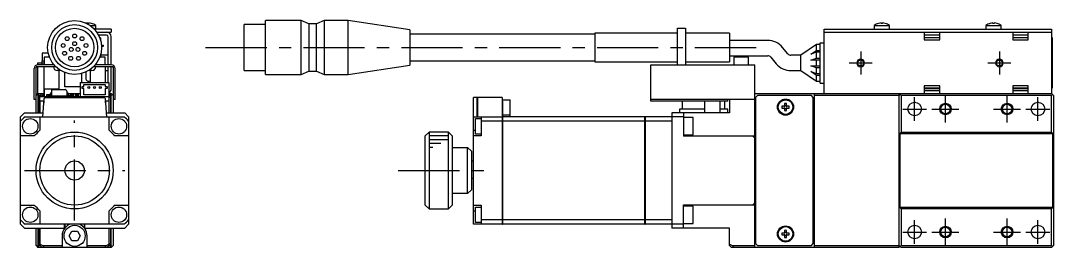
# Model space of a CAD drawing. Extents: x 0 to 566, y -8 to 193.
# Drawn here: x 298 to 566, y 73 to 132 of the extents above; entities that cross this region are included whole.
import ezdxf

# ---------------------------------------------------------------- set-up
doc = ezdxf.new("R2010")
doc.units = 0
doc.header["$LTSCALE"] = 0.5
doc.linetypes.add('CENTER', pattern=[50.8, 31.75, -6.35, 6.35, -6.35])
for name, color, linetype in [('MSM_CENTER', 1, 'CENTER'), ('MSM_CONTINUOUS', 7, 'CONTINUOUS'), ('MSM_NARROW', 5, 'CONTINUOUS')]:
    doc.layers.add(name, color=color, linetype=linetype)

msp = doc.modelspace()

# ---------------------------------------------------------------- linework, layer by layer
at = {"layer": 'MSM_CENTER'}
for p, q in [((346.000003, 125), (491.000003, 125)), ((516.000003, 124), (516.000003, 118)), ((552.000003, 124), (552.000003, 118)), ((513.000003, 121), (519.000003, 121)), ((549.000003, 121), (555.000003, 121)), ((530.000003, 105.9), (530.000003, 112.1)), ((538.000003, 105.5), (538.000003, 112.5)), ((554.000003, 105.5), (554.000003, 112.5)), ((562.000003, 105.9), (562.000003, 112.1)), ((526.900003, 109), (533.100003, 109)), ((534.500003, 109), (541.500003, 109)), ((550.500003, 109), (557.500003, 109)), ((558.900003, 109), (565.100003, 109)), ((312.000003, 80), (312.000003, 106)), ((299.000003, 93), (325.000003, 93)), ((396.000003, 93), (419.832639, 93)), ((538.000003, 73.5), (538.000003, 80.5)), ((554.000003, 73.5), (554.000003, 80.5)), ((530.000003, 73.9), (530.000003, 80.1)), ((562.000003, 73.9), (562.000003, 80.1)), ((526.900003, 77), (533.100003, 77)), ((534.500003, 77), (541.500003, 77)), ((550.500003, 77), (557.500003, 77)), ((558.900003, 77), (565.100003, 77))]:
    msp.add_line(p, q, dxfattribs=at)
at = {"layer": 'MSM_CONTINUOUS'}
for p, q in [((315.320002, 131.269522), (315.320002, 131.389859)), ((315.680002, 131.389859), (315.680002, 131.269522)), ((370.800003, 132), (361.500003, 132)), ((361.500003, 118), (361.500003, 132)), ((372.800003, 131.15), (370.800003, 132)), ((370.800003, 118), (370.800003, 132)), ((376.800003, 132), (374.800003, 131.15)), ((383.000003, 132), (376.800003, 132)), ((376.800003, 132), (376.800003, 118)), ((399.000003, 129.57), (383.000003, 132)), ((383.000003, 118), (383.000003, 132)), ((521.320003, 131.269522), (521.320003, 131.389859)), ((521.680003, 131.389859), (521.680003, 131.269522)), ((550.320003, 131.269522), (550.320003, 131.389859)), ((550.680003, 131.389859), (550.680003, 131.269522)), ((315.680002, 131.269522), (315.320002, 131.269522)), ((316.066059, 130.698), (317.500002, 130.698)), ((316.388618, 131.274145), (316.386364, 131.269522)), ((321.500002, 129.8), (317.100003, 129.8)), ((317.500002, 129.8), (317.500002, 130.698)), ((317.744566, 129), (321.500002, 129)), ((321.500002, 129.8), (321.500002, 129)), ((361.500003, 130.95), (356.000003, 130.95)), ((356.000003, 119.05), (356.000003, 130.95)), ((374.800003, 131.15), (372.800003, 131.15)), ((372.800003, 131.15), (372.800003, 118.85)), ((374.800003, 118.85), (374.800003, 131.15)), ((399.000003, 129.57), (399.000003, 120.43)), ((447.000003, 128.75), (447.000003, 121.25)), ((468.500003, 128.75), (447.000003, 128.75)), ((468.500003, 130), (470.500003, 130)), ((468.500003, 120.5), (468.500003, 130)), ((470.500003, 130), (470.500003, 120.5)), ((482.000003, 128.75), (470.500003, 128.75)), ((482.000003, 128.75), (482.000003, 121.25)), ((506.500003, 113), (506.500003, 129.8)), ((506.500003, 129.8), (565.500003, 129.8)), ((506.500003, 129), (565.500003, 129)), ((519.500003, 130.698), (523.500003, 130.698)), ((519.500003, 130.698), (519.500003, 129.8)), ((520.613641, 131.269522), (520.611387, 131.274145)), ((521.680003, 131.269522), (521.320003, 131.269522)), ((522.388619, 131.274145), (522.386364, 131.269522)), ((523.500003, 129.8), (523.500003, 130.698)), ((532.500003, 129), (532.500003, 127)), ((536.500003, 127), (536.500003, 129)), ((548.500003, 130.698), (552.500003, 130.698)), ((548.500003, 130.698), (548.500003, 129.8)), ((549.613641, 131.269522), (549.611387, 131.274145)), ((550.680003, 131.269522), (550.320003, 131.269522)), ((551.388619, 131.274145), (551.386364, 131.269522)), ((552.500003, 129.8), (552.500003, 130.698)), ((555.500003, 129), (555.500003, 127)), ((559.500003, 127), (559.500003, 129)), ((565.500003, 129.8), (565.500003, 113)), ((320.300002, 128.2), (318.225756, 128.2)), ((318.700002, 127.5), (318.538352, 127.5)), ((318.700002, 127.5), (318.700002, 127.027317)), ((320.700002, 120.5), (320.700002, 127.8)), ((321.500002, 120.5), (321.500002, 127.8)), ((447.000003, 128.5), (399.000003, 128.5)), ((491.887142, 126.830223), (482.000003, 126.830223)), ((505.500003, 115.75), (505.500003, 126.25)), ((505.500003, 126.25), (506.500003, 126.25)), ((536.500003, 128.2), (532.500003, 128.2)), ((536.500003, 127.5), (532.500003, 127.5)), ((532.500003, 127), (536.500003, 127)), ((559.500003, 128.2), (555.500003, 128.2)), ((559.500003, 127.5), (555.500003, 127.5)), ((555.500003, 127), (559.500003, 127)), ((565.800003, 127.5), (565.500003, 127.5)), ((565.800003, 114.5), (565.800003, 127.5)), ((305.162606, 123.5), (303.600002, 123.5)), ((303.600002, 123.5), (303.600002, 121.5)), ((318.972046, 125.625), (319.500002, 125.625)), ((318.989952, 125.375), (319.500002, 125.375)), ((319.500002, 125.375), (319.500002, 125.625)), ((497.132881, 123.357213), (495.717364, 125.044161)), ((504.500003, 125.75), (500.500003, 123)), ((503.045457, 123.25), (504.500003, 124.25)), ((504.500003, 123.75), (503.045457, 123.25)), ((505.500003, 125.75), (504.500003, 125.75)), ((504.500003, 124.25), (504.500003, 125.75)), ((504.500003, 124.25), (505.500003, 124.25)), ((505.500003, 123.75), (504.500003, 123.75)), ((504.500003, 122.25), (504.500003, 123.75)), ((302.500002, 120.5), (302.500002, 121)), ((302.500002, 121), (304.100003, 121)), ((303.500002, 121.5), (304.100003, 121.5)), ((303.500002, 121.5), (303.500002, 120.5)), ((305.461655, 122.5), (304.100003, 122.5)), ((304.100003, 122.5), (304.100003, 120.5)), ((306.500003, 120.669873), (306.500003, 120.5)), ((317.500003, 120.5), (317.500003, 120.669873)), ((319.900003, 122.5), (318.538352, 122.5)), ((318.700002, 122.972684), (318.700002, 122.5)), ((320.700002, 123), (318.708207, 123)), ((319.900003, 120.5), (319.900003, 122.5)), ((399.000003, 121.5), (447.000003, 121.5)), ((447.000003, 121.25), (468.500003, 121.25)), ((470.500003, 121.25), (482.000003, 121.25)), ((482.000003, 122.830223), (491.887142, 122.830223)), ((486.900003, 122.5), (483.100003, 122.5)), ((483.100003, 122.5), (483.100003, 120.5)), ((486.900003, 120.5), (486.900003, 122.5)), ((492.653186, 122.47301), (494.068703, 120.786062)), ((500.500003, 123), (497.898926, 123)), ((500.500003, 119), (500.500003, 123)), ((503.045457, 121.75), (504.500003, 122.25)), ((505.500003, 121.75), (503.045457, 121.75)), ((504.500003, 122.25), (505.500003, 122.25)), ((504.500003, 120.25), (504.500003, 121.75)), ((301.500003, 111.5), (301.500003, 119.5)), ((302.000002, 108), (302.000005, 119.8)), ((307.101024, 120), (302.200003, 120)), ((302.500002, 113), (302.500002, 120)), ((306.638101, 120.5), (302.500003, 120.5)), ((304.000003, 120), (304.000003, 113)), ((308.394452, 119), (307.500003, 119)), ((308.000003, 114.08), (308.000003, 119)), ((309.500002, 114.75), (309.500002, 118.461652)), ((313.800002, 118.235386), (313.800002, 115.9)), ((314.900002, 118.628972), (314.900002, 117)), ((316.500003, 119), (315.605555, 119)), ((316.000003, 119), (316.000003, 115.9)), ((321.800003, 120), (316.898983, 120)), ((321.500003, 120.5), (317.361906, 120.5)), ((320.000003, 115.9), (320.000003, 120)), ((320.000003, 119), (320.700002, 119)), ((320.700002, 115.9), (320.700002, 120)), ((321.500002, 114.2), (321.500002, 120)), ((322.000005, 119.8), (322.000002, 108)), ((322.500003, 111.5), (322.500003, 119.5)), ((356.000003, 119.05), (361.500003, 119.05)), ((361.500003, 118), (370.800003, 118)), ((370.800003, 118), (372.800003, 118.85)), ((372.800003, 118.85), (374.800003, 118.85)), ((374.800003, 118.85), (376.800003, 118)), ((376.800003, 118), (383.000003, 118)), ((383.000003, 118), (399.000003, 120.43)), ((461.500003, 120.5), (488.500003, 120.5)), ((461.500003, 111), (461.500003, 120.5)), ((488.500003, 73), (488.500003, 120.5)), ((497.898926, 119), (500.500003, 119)), ((500.500003, 119), (504.500003, 116.25)), ((504.500003, 119.75), (503.045457, 120.25)), ((503.045457, 120.25), (505.500003, 120.25)), ((503.045457, 118.75), (504.500003, 118.25)), ((504.500003, 117.75), (503.045457, 118.75)), ((505.500003, 119.75), (504.500003, 119.75)), ((504.500003, 118.25), (504.500003, 119.75)), ((504.500003, 118.25), (505.500003, 118.25)), ((313.425005, 115.9), (313.425005, 112.2)), ((313.425005, 115.9), (320.925005, 115.9)), ((314.425005, 115.4), (319.925005, 115.4)), ((314.425005, 114.85), (314.425005, 115.4)), ((319.925005, 115.4), (319.925005, 114.85)), ((320.925005, 115.9), (320.925005, 112.2)), ((505.500003, 117.75), (504.500003, 117.75)), ((504.500003, 116.25), (504.500003, 117.75)), ((504.500003, 116.25), (505.500003, 116.25)), ((505.500003, 115.75), (506.500003, 115.75)), ((302.000002, 112.5), (302.500002, 113)), ((302.250002, 112.75), (302.500002, 112.5)), ((303.000002, 113), (302.500002, 112.5)), ((302.500002, 113), (304.100005, 113)), ((303.100001, 112.5), (303.600001, 113)), ((303.500002, 112.900001), (303.500002, 113)), ((304.100005, 112.887632), (303.712374, 112.5)), ((307.900005, 114.2), (304.100005, 114.2)), ((304.100005, 114.2), (304.100005, 112.2)), ((304.825005, 112.2), (304.825005, 112.75)), ((304.825005, 112.75), (305.657505, 112.75)), ((305.657505, 112.53), (305.657505, 112.86)), ((305.887505, 112.86), (305.887505, 112.53)), ((305.887505, 112.75), (306.097505, 112.75)), ((306.097505, 113.19), (305.987505, 113.19)), ((306.097505, 112.96), (305.987505, 112.96)), ((306.097505, 112.4), (306.097505, 113.98)), ((306.197505, 114.08), (309.576084, 114.08)), ((307.900005, 114.08), (307.900005, 114.2)), ((313.425005, 114.75), (309.500002, 114.75)), ((309.646795, 114.050711), (309.968216, 113.72929)), ((309.997505, 113.658579), (309.997505, 112.4)), ((310.107505, 113.19), (309.997505, 113.19)), ((310.107505, 112.96), (309.997505, 112.96)), ((309.997505, 112.75), (310.207505, 112.75)), ((309.997505, 112.625), (310.207505, 112.625)), ((310.207505, 112.86), (310.207505, 112.53)), ((310.406336, 113), (313.425005, 113)), ((310.437505, 112.53), (310.437505, 112.86)), ((310.437505, 112.75), (310.500005, 112.75)), ((310.437505, 112.625), (310.500005, 112.625)), ((310.500005, 112.437298), (310.500005, 113)), ((311.000005, 112.43), (311.000005, 113)), ((311.000005, 112.75), (311.750005, 112.75)), ((311.000005, 112.625), (311.750005, 112.625)), ((311.750005, 112.2), (311.750005, 113)), ((312.250005, 112.2), (312.250005, 113)), ((312.250005, 112.75), (313.000005, 112.75)), ((312.250005, 112.625), (313.000005, 112.625)), ((313.000005, 112.2), (313.000005, 113)), ((313.925005, 114.85), (314.425005, 114.85)), ((313.925005, 114.35), (313.925005, 114.85)), ((314.425005, 114.35), (313.925005, 114.35)), ((314.425005, 112.7), (314.425005, 114.35)), ((319.925005, 112.7), (314.425005, 112.7)), ((319.925005, 114.85), (320.425005, 114.85)), ((320.425005, 114.35), (319.925005, 114.35)), ((319.925005, 114.35), (319.925005, 112.7)), ((320.425005, 114.85), (320.425005, 114.35)), ((320.925005, 113), (321.500002, 113)), ((321.500002, 112.5), (321.000002, 113)), ((321.500002, 113), (322.000002, 112.5)), ((321.500002, 112.5), (321.750002, 112.75)), ((488.500003, 113), (565.500003, 113)), ((504.000003, 73), (504.000003, 113)), ((526.000003, 112.5), (526.500003, 113)), ((526.000003, 73), (526.000003, 113)), ((526.250003, 112.75), (526.500003, 112.5)), ((536.500003, 115), (532.500003, 115)), ((532.500003, 115), (532.500003, 113)), ((532.500003, 114.5), (536.500003, 114.5)), ((532.500003, 114.3), (536.500003, 114.3)), ((532.500003, 113.8), (536.500003, 113.8)), ((536.500003, 113), (536.500003, 115)), ((559.500003, 115), (555.500003, 115)), ((555.500003, 115), (555.500003, 113)), ((555.500003, 114.5), (559.500003, 114.5)), ((555.500003, 114.3), (559.500003, 114.3)), ((555.500003, 113.8), (559.500003, 113.8)), ((559.500003, 113), (559.500003, 115)), ((565.500003, 114.5), (565.800003, 114.5)), ((565.500003, 113), (566.000003, 112.5)), ((565.500003, 112.5), (565.750003, 112.75)), ((302.000003, 111.5), (301.500003, 111.5)), ((302.500002, 112.5), (302.500002, 108)), ((302.700002, 112.5), (303.100001, 112.5)), ((302.700002, 108), (302.700002, 112.5)), ((303.000005, 112), (302.700002, 112)), ((303.000005, 111), (303.000005, 112.2)), ((321.000005, 112.2), (303.000005, 112.2)), ((304.029711, 111), (303.000005, 111)), ((303.100001, 112.2), (303.100001, 112.5)), ((303.100001, 108), (303.100001, 111)), ((303.712374, 112.5), (303.112374, 112.2)), ((304.100005, 112.5), (303.712374, 112.5)), ((303.750003, 107), (304.080122, 111.720927)), ((304.000005, 111), (304.000005, 110.575196)), ((304.379392, 112), (319.620615, 112)), ((305.047505, 112.2), (305.047505, 112.43)), ((305.557505, 112.43), (305.047505, 112.43)), ((305.297505, 112.2), (305.297505, 112.43)), ((305.363901, 112.2), (305.363901, 112.43)), ((305.777505, 112.2), (305.777505, 112.284033)), ((309.897505, 112.3), (306.197505, 112.3)), ((307.777505, 112.2), (307.777505, 112.3)), ((307.900005, 112.2), (307.900005, 112.3)), ((308.750002, 112.2), (308.750002, 112.3)), ((309.312505, 112.2), (309.312505, 112.3)), ((310.500005, 112.2), (310.500005, 112.202138)), ((311.047505, 112.43), (310.537505, 112.43)), ((310.73111, 112.43), (310.73111, 112.2)), ((310.797505, 112.43), (310.797505, 112.2)), ((311.047505, 112.43), (311.047505, 112.2)), ((319.919884, 111.720927), (320.250003, 107)), ((321.000005, 111), (319.970296, 111)), ((320.000005, 110.575138), (320.000005, 111)), ((320.900003, 111), (320.900003, 108)), ((320.925005, 112.5), (321.300002, 112.5)), ((321.000005, 111), (321.000005, 112.2)), ((321.300002, 112), (321.000005, 112)), ((321.300002, 112.5), (321.300002, 108)), ((321.500002, 108), (321.500002, 112.5)), ((322.500003, 111.5), (322.000003, 111.5)), ((416.500003, 112), (415.500003, 112)), ((415.500003, 79), (415.500003, 112)), ((416.500003, 107), (416.500003, 112)), ((416.500003, 111.95), (416.550003, 111.95)), ((423.000003, 112), (416.550003, 112)), ((416.550003, 112), (416.550003, 107)), ((423.000003, 112), (423.000003, 79)), ((423.000003, 111.4), (425.000003, 111.4)), ((423.000003, 111), (423.050003, 111)), ((423.050003, 111), (423.050003, 79)), ((425.000003, 107), (425.000003, 111.4)), ((488.500003, 111.5), (461.500003, 111.5)), ((481.500003, 111), (461.500003, 111)), ((469.750003, 109), (469.750003, 111)), ((475.500003, 111), (475.500003, 108)), ((479.500003, 108), (479.500003, 111)), ((480.750003, 109), (480.750003, 111)), ((481.500003, 111), (481.500003, 111.5)), ((482.000001, 111.5), (482.000001, 108)), ((489.200003, 112.5), (488.700003, 112)), ((488.700003, 112), (488.700003, 74)), ((503.200003, 112.5), (489.200003, 112.5)), ((496.260003, 110.419185), (496.260003, 109.74)), ((496.740003, 109.74), (496.740003, 110.419185)), ((503.700003, 112), (503.200003, 112.5)), ((503.700003, 74), (503.700003, 112)), ((526.000003, 112.5), (504.000003, 112.5)), ((565.500003, 112.5), (526.500003, 112.5)), ((526.500003, 112.5), (526.500003, 103)), ((529.800249, 110.738563), (530.199756, 110.738563)), ((561.800249, 110.738563), (562.199756, 110.738563)), ((565.500003, 103), (565.500003, 112.5)), ((566.000003, 112.5), (566.000003, 73.5)), ((299.000003, 108), (298.000003, 107)), ((299.000003, 108), (303.81993, 108)), ((320.180077, 108), (325.000003, 108)), ((326.000003, 107), (325.000003, 108)), ((423.050003, 107.5), (425.000003, 107.5)), ((467.000003, 108), (467.000003, 78)), ((482.000001, 108), (467.000003, 108)), ((469.000003, 109), (469.000003, 108)), ((475.500003, 109), (469.000003, 109)), ((470.000003, 108), (470.000003, 101.9)), ((481.500003, 109), (479.500003, 109)), ((481.500003, 108), (481.500003, 109)), ((488.700003, 107.25), (488.500003, 107.25)), ((496.260003, 109.74), (495.580818, 109.74)), ((495.580818, 109.26), (496.260003, 109.26)), ((496.260003, 109.26), (496.260003, 108.580816)), ((497.419187, 109.74), (496.740003, 109.74)), ((496.740003, 108.580816), (496.740003, 109.26)), ((496.740003, 109.26), (497.419187, 109.26)), ((504.000003, 107.25), (503.700003, 107.25)), ((298.000003, 79), (298.000003, 107)), ((299.154771, 107), (324.845236, 107)), ((303.000003, 107), (303.000003, 103.5)), ((321.000003, 103.5), (321.000003, 107)), ((326.000003, 107), (326.000003, 79)), ((415.500003, 107), (423.000003, 107)), ((416.000003, 102.5), (416.000003, 106.5)), ((416.000003, 106.5), (417.500003, 106.5)), ((417.500003, 107), (417.500003, 102)), ((423.000003, 105.845233), (417.500003, 105.845233)), ((423.000003, 106.99), (423.050003, 106.99)), ((423.000003, 105.84134), (423.050003, 105.84134)), ((460.000003, 107), (423.050003, 107)), ((460.000003, 105.845233), (423.050003, 105.845233)), ((460.000003, 79), (460.000003, 107)), ((460.000003, 106.99), (460.050003, 106.99)), ((460.000003, 105.84134), (460.050003, 105.84134)), ((460.050003, 107), (460.050003, 79)), ((470.000003, 107), (460.050003, 107)), ((467.000003, 105.845233), (460.050003, 105.845233)), ((472.500003, 106.75), (470.000003, 106.75)), ((472.500003, 102.25), (472.500003, 106.75)), ((504.000003, 106.75), (503.700003, 106.75)), ((301.500003, 102), (298.000003, 102)), ((326.000003, 102), (322.500003, 102)), ((404.000003, 103), (403.000003, 102)), ((403.000003, 84), (403.000003, 102)), ((404.000003, 103), (404.000003, 83)), ((409.000003, 103), (404.000003, 103)), ((409.000003, 83), (409.000003, 103)), ((410.000003, 102), (409.000003, 103)), ((410.000003, 102), (410.000003, 84)), ((415.500003, 103.5), (416.000003, 103.5)), ((417.500003, 102), (415.500003, 102)), ((417.500003, 102.5), (416.000003, 102.5)), ((470.000003, 102.25), (472.500003, 102.25)), ((488.500003, 101.9), (470.000003, 101.9)), ((488.000003, 101.9), (488.500003, 101.4)), ((488.700003, 103), (488.500003, 103)), ((488.700003, 102), (488.500003, 102)), ((526.500003, 103), (526.150003, 102.65)), ((526.150003, 102.65), (526.150003, 83.35)), ((526.150003, 102.65), (565.850003, 102.65)), ((526.500003, 103), (565.500003, 103)), ((565.850003, 102.65), (565.500003, 103)), ((565.850003, 83.35), (565.850003, 102.65)), ((488.700003, 100.5), (488.500003, 100.5)), ((503.700003, 101.25), (504.000003, 101.25)), ((410.000003, 99), (414.000003, 99)), ((415.000003, 98), (414.000003, 99)), ((414.000003, 87), (414.000003, 99)), ((415.000003, 98), (415.000003, 88)), ((503.800003, 98), (503.700003, 98)), ((503.800003, 88), (503.800003, 98)), ((504.000003, 97.8), (503.800003, 98)), ((415.000003, 95.5), (415.500003, 95.5)), ((415.000003, 91), (415.500003, 91)), ((414.000003, 87), (410.000003, 87)), ((414.000003, 87), (415.000003, 88)), ((503.700003, 88), (503.800003, 88)), ((503.800003, 88), (504.000003, 88.2)), ((298.000003, 84), (301.500003, 84)), ((322.500003, 84), (326.000003, 84)), ((403.000003, 84), (404.000003, 83)), ((409.000003, 83), (410.000003, 84)), ((415.500003, 84), (417.500003, 84)), ((416.000003, 83.5), (417.500003, 83.5)), ((416.000003, 79.5), (416.000003, 83.5)), ((417.500003, 84), (417.500003, 79)), ((470.000003, 84.1), (488.500003, 84.1)), ((470.000003, 78), (470.000003, 84.1)), ((472.500003, 83.75), (470.000003, 83.75)), ((472.500003, 79.25), (472.500003, 83.75)), ((488.500003, 84.6), (488.000003, 84.1)), ((488.500003, 85.5), (488.700003, 85.5)), ((488.700003, 84), (488.500003, 84)), ((504.000003, 84.75), (503.700003, 84.75)), ((526.150003, 83.35), (526.500003, 83)), ((565.850003, 83.35), (526.150003, 83.35)), ((565.500003, 83), (565.850003, 83.35)), ((303.000003, 82.5), (303.000003, 79)), ((321.000003, 79), (321.000003, 82.5)), ((404.000003, 83), (409.000003, 83)), ((415.500003, 82.5), (416.000003, 82.5)), ((488.500003, 83), (488.700003, 83)), ((526.500003, 83), (526.500003, 73.5)), ((565.500003, 83), (526.500003, 83)), ((565.500003, 73.5), (565.500003, 83)), ((298.000003, 79), (299.000003, 78)), ((299.000003, 78), (309.400003, 78)), ((324.845236, 79), (299.154771, 79)), ((302.000002, 73.5), (302.000002, 78)), ((302.500002, 78), (302.500002, 73.5)), ((302.700002, 73.5), (302.700002, 78)), ((303.100001, 73.5), (303.100001, 78)), ((309.400003, 78), (309.400003, 79)), ((309.510526, 78.089258), (309.510526, 79)), ((314.489481, 79), (314.489481, 78.08926)), ((314.600003, 79), (314.600003, 78)), ((314.600003, 78), (325.000003, 78)), ((320.900003, 78), (320.900003, 73.5)), ((321.300002, 78), (321.300002, 73.5)), ((321.500002, 73.5), (321.500002, 78)), ((322.000002, 78), (322.000002, 73.5)), ((325.000003, 78), (326.000003, 79)), ((423.000003, 79), (415.500003, 79)), ((417.500003, 79.5), (416.000003, 79.5)), ((423.000003, 80.154768), (417.500003, 80.154768)), ((423.000003, 80.158661), (423.050003, 80.158661)), ((423.000003, 79.01), (423.050003, 79.01)), ((460.000003, 80.154768), (423.050003, 80.154768)), ((460.000003, 79), (423.050003, 79)), ((460.000003, 80.158661), (460.050003, 80.158661)), ((460.000003, 79.01), (460.050003, 79.01)), ((467.000003, 80.154768), (460.050003, 80.154768)), ((470.000003, 79), (460.050003, 79)), ((482.000001, 78), (467.000003, 78)), ((470.000003, 79.25), (472.500003, 79.25)), ((482.000003, 73.5), (481.999974, 78)), ((488.500003, 78.75), (488.700003, 78.75)), ((503.700003, 79.25), (504.000003, 79.25)), ((503.700003, 78.75), (504.000003, 78.75)), ((308.750004, 76), (308.750004, 73)), ((310.556629, 76), (311.278317, 77.25)), ((311.278317, 74.75), (310.556629, 76)), ((311.278317, 77.25), (312.721692, 77.25)), ((312.721692, 77.25), (313.44338, 76)), ((313.44338, 76), (312.721692, 74.75)), ((315.250004, 73), (315.250004, 76)), ((496.260003, 76.74), (495.580818, 76.74)), ((495.580818, 76.26), (496.260003, 76.26)), ((496.260003, 77.419185), (496.260003, 76.74)), ((496.260003, 76.26), (496.260003, 75.580816)), ((496.740003, 76.74), (496.740003, 77.419185)), ((497.419187, 76.74), (496.740003, 76.74)), ((496.740003, 75.580816), (496.740003, 76.26)), ((496.740003, 76.26), (497.419187, 76.26)), ((302.000002, 73.5), (302.500002, 73)), ((302.500002, 73.5), (302.250002, 73.25)), ((302.500002, 73.5), (303.000002, 73)), ((321.500002, 73), (302.500002, 73)), ((302.700002, 74), (303.100001, 74)), ((303.100001, 73.5), (302.700002, 73.5)), ((303.100001, 73.806187), (303.712374, 73.5)), ((303.600001, 73), (303.100001, 73.5)), ((303.500002, 73), (303.500002, 73.099999)), ((303.712374, 73.5), (308.750004, 73.5)), ((303.712374, 73.5), (304.212374, 73)), ((312.721692, 74.75), (311.278317, 74.75)), ((315.250004, 73.5), (320.287631, 73.5)), ((319.787631, 73), (320.287631, 73.5)), ((320.287631, 73.5), (320.900003, 73.806188)), ((320.900003, 73.5), (320.400003, 73)), ((320.500002, 73), (320.500002, 73.099999)), ((320.900003, 74), (321.300002, 74)), ((321.300002, 73.5), (320.900003, 73.5)), ((321.000002, 73), (321.500002, 73.5)), ((321.750002, 73.25), (321.500002, 73.5)), ((321.500002, 73), (322.000002, 73.5)), ((482.000001, 73.806188), (482.612375, 73.5)), ((482.500003, 73), (482.000003, 73.5)), ((526.000003, 73), (482.500003, 73)), ((482.612375, 73.5), (488.500003, 73.5)), ((482.612375, 73.5), (483.112375, 73)), ((488.700003, 74), (489.200003, 73.5)), ((489.200003, 73.5), (503.200003, 73.5)), ((503.200003, 73.5), (503.700003, 74)), ((504.000003, 73.5), (526.000003, 73.5)), ((526.500003, 73), (526.000003, 73.5)), ((526.500003, 73.5), (526.250003, 73.25)), ((526.500003, 73.5), (565.500003, 73.5)), ((565.500003, 73), (526.500003, 73)), ((565.750003, 73.25), (565.500003, 73.5)), ((566.000003, 73.5), (565.500003, 73))]:
    msp.add_line(p, q, dxfattribs=at)
for centre, radius in [((312.000003, 125), 7), ((312.000003, 125), 5.95), ((312.000003, 125), 5), ((309.04558, 125.520945), 0.5), ((310.071641, 127.298134), 0.5), ((312.000003, 128), 0.5), ((312.000003, 126), 0.5), ((313.928366, 127.298134), 0.5), ((314.954427, 125.520945), 0.5), ((309.401927, 123.5), 0.5), ((311.133978, 124.5), 0.5), ((312.866029, 124.5), 0.5), ((314.59808, 123.5), 0.5), ((310.973943, 122.180923), 0.5), ((313.026064, 122.180923), 0.5), ((516.000003, 121), 0.7835), ((552.000003, 121), 0.7835), ((315.675005, 114.6), 0.25), ((317.175005, 114.6), 0.25), ((318.675005, 114.6), 0.25), ((496.500003, 109.5), 2.1), ((496.500003, 109.5), 1.9), ((530.000003, 109), 1.75), ((538.000003, 109), 1.2295), ((554.000003, 109), 1.2295), ((562.000003, 109), 1.75), ((300.500003, 104.5), 2), ((323.500003, 104.5), 2), ((312.000003, 93), 10), ((312.000003, 93), 9), ((312.000003, 93), 2.5), ((300.500003, 81.5), 2), ((323.500003, 81.5), 2), ((312.000004, 76), 2.75), ((496.500003, 76.5), 2.1), ((496.500003, 76.5), 1.9), ((530.000003, 77), 1.75), ((538.000003, 77), 1.2295), ((554.000003, 77), 1.2295), ((562.000003, 77), 1.75)]:
    msp.add_circle(centre, radius, dxfattribs=at)
for centre, radius, start, end in [((315.500002, 128.2), 3.194933, 93.229709, 99.890077), ((315.500002, 128.2), 3.194933, 73.893288, 86.770291), ((521.500003, 128.2), 3.194933, 93.229709, 106.106712), ((521.500003, 128.2), 3.194933, 73.893288, 86.770291), ((550.500003, 128.2), 3.194933, 93.229709, 106.106712), ((550.500003, 128.2), 3.194933, 73.893288, 86.770291), ((307.500003, 129), 1, 125.731739, 151.001182), ((315.500002, 128.2), 3.2, 51.317813, 73.877467), ((316.500003, 129), 1, 28.998818, 53.130102), ((320.300002, 127.8), 1.2, 0, 90), ((521.500003, 128.2), 3.2, 106.122533, 128.682187), ((521.500003, 128.2), 3.2, 51.317813, 73.877467), ((550.500003, 128.2), 3.2, 106.122533, 128.682187), ((550.500003, 128.2), 3.2, 51.317813, 73.877467), ((320.300002, 127.8), 0.4, 0, 90), ((491.887142, 121.830223), 5, 40, 90), ((497.898926, 124), 1, 220, 270), ((491.887142, 121.830223), 1, 40, 90), ((497.898926, 124), 5, 220, 270), ((302.500003, 119.5), 1, 90, 180), ((302.200003, 119.8), 0.2, 90, 180), ((307.500003, 120), 1, 180, 270), ((316.500003, 120), 1, 270, 0), ((321.500003, 119.5), 1, 0, 90), ((321.800003, 119.8), 0.2, 0, 90), ((315.650002, 117), 0.75, 180, 297.818226), ((305.987505, 112.86), 0.33, 90, 180), ((305.987505, 112.86), 0.1, 90, 180), ((306.197505, 113.98), 0.1, 90, 180), ((309.576084, 113.98), 0.1, 45, 90), ((309.897505, 113.658579), 0.1, 0, 45), ((310.107505, 112.86), 0.33, 0, 90), ((310.107505, 112.86), 0.1, 0, 90), ((320.300002, 114.2), 1.2, 301.388334, 0), ((304.379392, 111.7), 0.3, 90, 176), ((305.557505, 112.53), 0.33, 270, 0), ((305.557505, 112.53), 0.1, 270, 0), ((306.197505, 112.4), 0.1, 180, 270), ((309.897505, 112.4), 0.1, 270, 0), ((310.537505, 112.53), 0.33, 180, 270), ((310.537505, 112.53), 0.1, 180, 270), ((319.620615, 111.7), 0.3, 4, 90), ((496.500003, 109.5), 0.95, 75.36671, 104.63329), ((496.500003, 109.5), 0.95, 165.36671, 194.63329), ((496.500003, 109.5), 0.364721, 138.849633, 221.150367), ((496.500003, 109.5), 0.364721, 48.849633, 131.150367), ((496.500003, 109.5), 0.364721, 228.849633, 311.150367), ((496.500003, 109.5), 0.95, 255.36671, 284.63329), ((496.500003, 109.5), 0.364721, 318.849633, 41.150367), ((496.500003, 109.5), 0.95, 345.36671, 14.63329), ((312.000003, 93), 19, 132.536898, 137.463102), ((312.000003, 93), 19, 42.536898, 47.463102), ((288.835925, 116.164079), 19, 311.799844, 318.200156), ((335.164082, 116.164079), 19, 221.799844, 228.200156), ((288.835925, 69.835922), 19, 41.799844, 48.200156), ((335.164082, 69.835922), 19, 131.799844, 138.200156), ((312.000003, 93), 19, 222.536898, 227.463102), ((312.000004, 76), 3.25, 139.995459, 180), ((312.000059, 75.999926), 3.25009, 112.604612, 139.995072), ((312.000004, 76), 3.25, 0, 67.387537), ((312.000003, 93), 19, 312.536898, 317.463102), ((496.500003, 76.5), 0.95, 165.36671, 194.63329), ((496.500003, 76.5), 0.364721, 138.849633, 221.150367), ((496.500003, 76.5), 0.95, 75.36671, 104.63329), ((496.500003, 76.5), 0.364721, 48.849633, 131.150367), ((496.500003, 76.5), 0.364721, 228.849633, 311.150367), ((496.500003, 76.5), 0.95, 255.36671, 284.63329), ((496.500003, 76.5), 0.364721, 318.849633, 41.150367), ((496.500003, 76.5), 0.95, 345.36671, 14.63329)]:
    msp.add_arc(centre, radius, start, end, dxfattribs=at)
at = {"layer": 'MSM_NARROW'}
for p, q in [((409.000003, 102), (404.000003, 102)), ((409.000003, 101), (404.000003, 101)), ((407.000003, 100), (404.000003, 100)), ((405.000003, 99), (404.000003, 99))]:
    msp.add_line(p, q, dxfattribs=at)
at = {"layer": 'MSM_NARROW', "extrusion": (0, 0, -1)}
for centre in [(-516.000003, 121), (-552.000003, 121)]:
    msp.add_circle(centre, 1, dxfattribs=at)
at = {"layer": 'MSM_NARROW'}
for centre in [(538.000003, 109), (554.000003, 109), (538.000003, 77), (554.000003, 77)]:
    msp.add_circle(centre, 1.5, dxfattribs=at)

doc.saveas('drawing.dxf')
